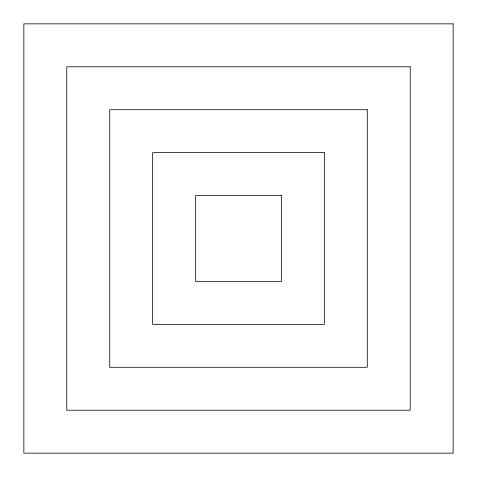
<?xml version="1.0" encoding="UTF-8"?>
<svg xmlns="http://www.w3.org/2000/svg" width="477" height="477" viewBox="0 0 477 477"><rect width="100%" height="100%" fill="white"/><g stroke="black" fill="none" stroke-linecap="round" stroke-linejoin="round"><path stroke-width="0.72" d="M453.15 23.85L23.85 23.85L23.85 453.15L453.15 453.15L453.15 23.85M410.22 66.78L66.78 66.78L66.78 410.22L410.22 410.22L410.22 66.78M367.29 109.71L109.71 109.71L109.71 367.29L367.29 367.29L367.29 109.71M324.36 152.64L152.64 152.64L152.64 324.36L324.36 324.36L324.36 152.64M281.43 195.57L195.57 195.57L195.57 281.43L281.43 281.43L281.43 195.57"/></g></svg>
